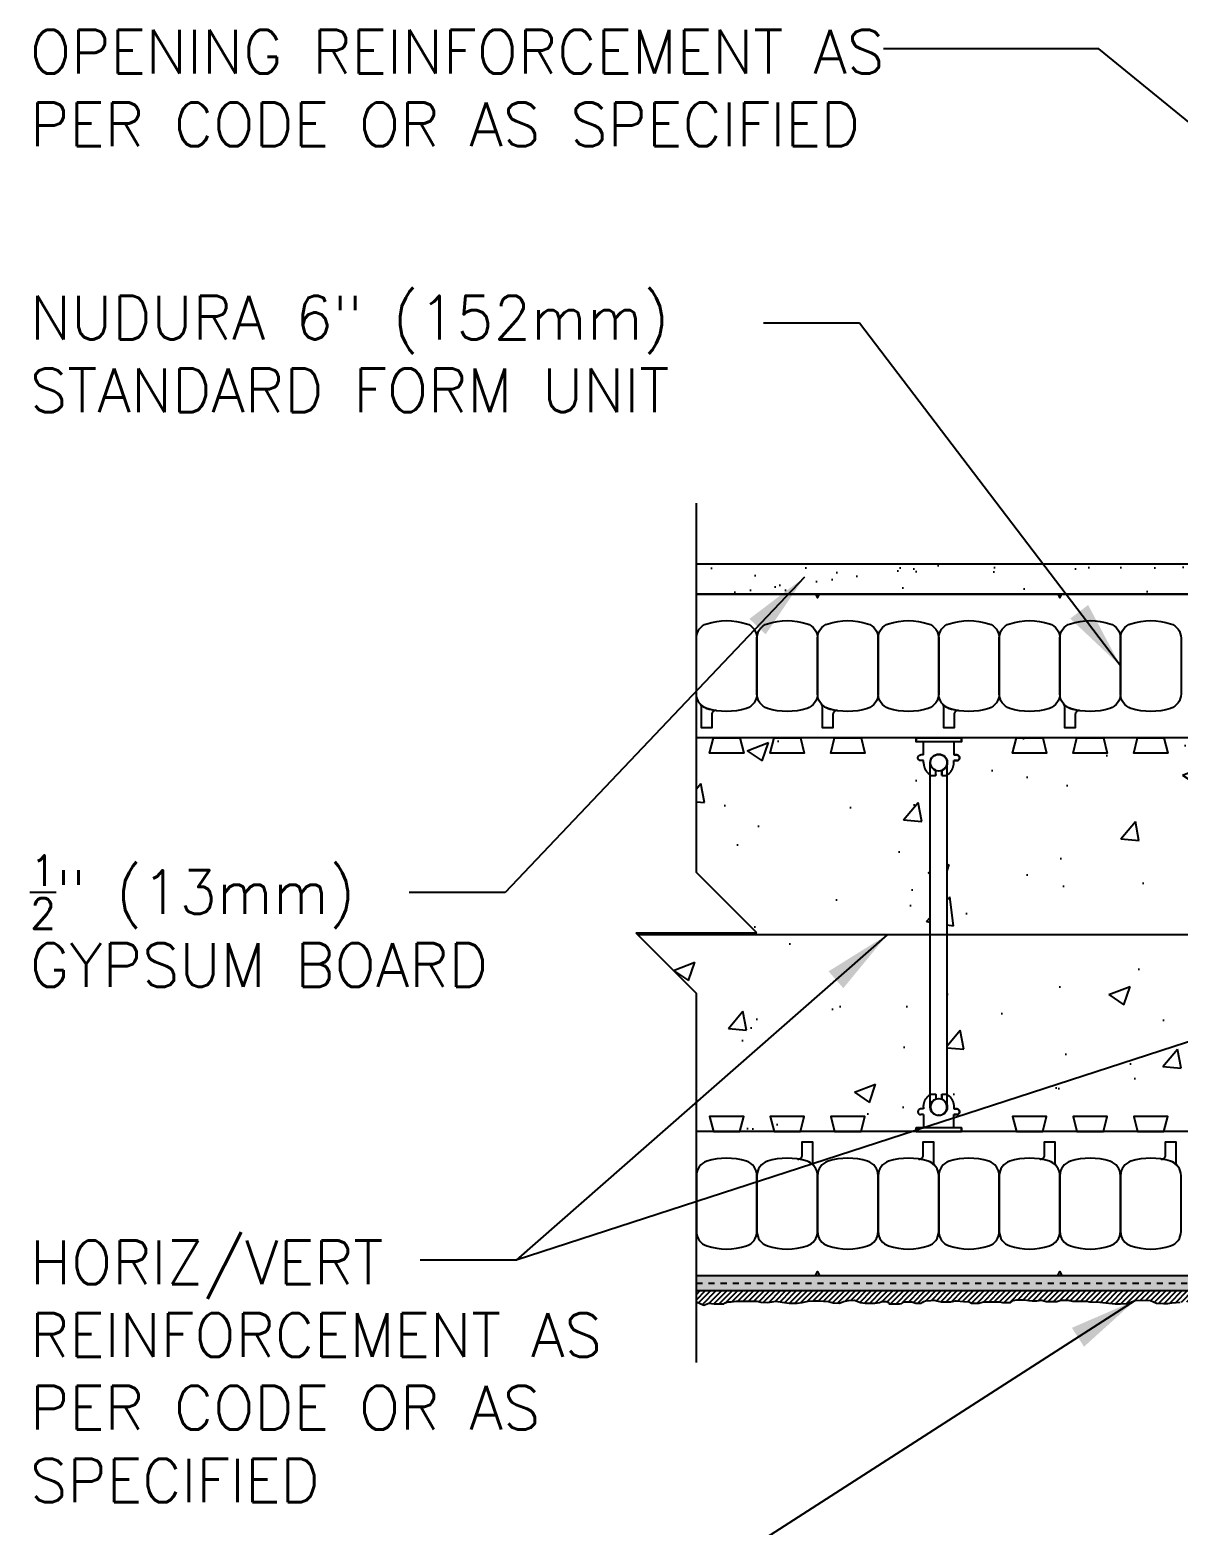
# Model space of a CAD drawing. Header units: inches. Extents: x 2872 to 2928.1, y 452.5 to 518.4.
# Drawn here: x 2872 to 2890.95, y 493.69 to 518.38 of the extents above; entities that cross this region are included whole.
import ezdxf

# ---------------------------------------------------------------- set-up
doc = ezdxf.new("R2010")
doc.units = ezdxf.units.IN
doc.header["$LTSCALE"] = 0.5
doc.header["$MEASUREMENT"] = 0
doc.linetypes.add('DASHED2', pattern=[0.375, 0.25, -0.125])
doc.layers.get('0').update_dxf_attribs({"linetype": 'CONTINUOUS'})
for name, color, linetype in [('HATCH', 12, 'CONTINUOUS'), ('line25', 2, 'CONTINUOUS'), ('LINE3', 3, 'CONTINUOUS'), ('LINE50', 5, 'CONTINUOUS'), ('LINE9', 9, 'CONTINUOUS'), ('TEXT', 4, 'CONTINUOUS')]:
    doc.layers.add(name, color=color, linetype=linetype)
doc.styles.add('DIM', font='romans.shx', dxfattribs={"width": 0.7})
doc.styles.get("Standard").update_dxf_attribs({"font": 'romans.shx'})
doc.dimstyles.new('ext_12', dxfattribs={"dimscale": 12, "dimtxt": 0.09375, "dimasz": 0.09375, "dimexe": 0.09375, "dimexo": 0.0625, "dimgap": 0.0625, "dimtad": 1, "dimdec": 1, "dimzin": 3, "dimdsep": 46, "dimlunit": 4, "dimtxsty": 'DIM', "dimcen": 0.09, "dimdle": 0.09375, "dimclrt": 4, "dimadec": 0, "dimazin": 0, "dimtfac": 1, "dimtdec": 1, "dimtmove": 2, "dimatfit": 3, "dimfxl": 0, "dimfrac": 2, "dimtolj": 1, "dimtzin": 0, "dimarcsym": 0})

# ---------------------------------------------------------------- blocks, each defined once
blk = doc.blocks.new('WEB_6_CENTRE_TOP')
for p, q in [((5.688, 0.141), (0, 0.141)), ((5.688, -0.141), (0, -0.141))]:
    blk.add_line(p, q)
for centre in [(0, 0), (5.688, 0)]:
    blk.add_circle(centre, 0.141)
blk = doc.blocks.new('Connector')
blk.add_point((0.271, 0))
at = {"layer": 'LINE9'}
for p, q in [((0, 0.375), (0, -0.375)), ((0.062, -0.375), (0.062, 0.375)), ((0.281, 0.25), (0.062, 0.25))]:
    blk.add_line(p, q, dxfattribs=at)
for points, weights in [([(0.007, 0.375), (0.004, 0.375), (0, 0.375)], [1, 0.972587069138, 0.950305488115]), ([(0.327, 0.343), (0.308, 0.343), (0.281, 0.317), (0.281, 0.297)], [1, 0.85355339, 0.85355339, 1]), ([(0.328, 0.343), (0.327, 0.343), (0.327, 0.343)], [1, 0.70710678, 1]), ([(0.375, 0.297), (0.375, 0.317), (0.348, 0.343), (0.329, 0.343)], [1, 0.85355339, 0.85355339, 1]), ([(0.406, 0.25), (0.546, 0.25), (0.619, 0.131)], [0.958404415409, 0.794674173519, 0.864651571113]), ([(0.619, 0.052), (0.612, 0.049), (0.604, 0.049)], [0.83615024178, 0.892081430621, 1]), ([(0.619, -0.131), (0.546, -0.25), (0.406, -0.25)], [0.864651574428, 0.794674169686, 0.958404415195]), ([(0.604, -0.049), (0.612, -0.049), (0.619, -0.052)], [1, 0.89208144177, 0.836150253337]), ([(0, -0.375), (0.004, -0.375), (0.007, -0.375)], [0.950305488115, 0.972587069138, 1]), ([(0.281, -0.297), (0.281, -0.317), (0.308, -0.343), (0.327, -0.343)], [1, 0.85355339, 0.85355339, 1]), ([(0.327, -0.343), (0.281, -0.343), (0.281, -0.297)], [1, 0.70710678, 1]), ([(0.329, -0.343), (0.348, -0.343), (0.375, -0.317), (0.375, -0.297)], [1, 0.85355339, 0.85355339, 1]), ([(0.375, -0.297), (0.375, -0.343), (0.329, -0.343)], [1, 0.70710678, 1])]:
    blk.add_rational_spline(points, weights, degree=2, dxfattribs=at)
for points, degree in [([(0, 0.375), (0.002, 0.375), (0.005, 0.375), (0.007, 0.375)], 3), ([(0.007, 0.375), (0.021, 0.375), (0.051, 0.375), (0.062, 0.375), (0.062, 0.375)], 3), ([(0.281, 0.25), (0.281, 0.297)], 1), ([(0.327, 0.343), (0.327, 0.343), (0.328, 0.343), (0.328, 0.343)], 3), ([(0.328, 0.343), (0.329, 0.343), (0.329, 0.343), (0.329, 0.343)], 3), ([(0.375, 0.25), (0.375, 0.297)], 1), ([(0.406, 0.25), (0.375, 0.25)], 1), ([(0.604, 0.049), (0.532, 0.049)], 1), ([(0.604, 0.049), (0.609, 0.049), (0.614, 0.05), (0.619, 0.052)], 3), ([(0.619, 0.131), (0.619, 0.052)], 1), ([(0.532, -0.049), (0.604, -0.049)], 1), ([(0.604, -0.049), (0.58, -0.049), (0.556, -0.049), (0.532, -0.049)], 3), ([(0.619, -0.052), (0.614, -0.05), (0.609, -0.049), (0.604, -0.049)], 3), ([(0.619, -0.052), (0.619, -0.131)], 1), ([(0.007, -0.375), (0.005, -0.375), (0.002, -0.375), (0, -0.375)], 3), ([(0.062, -0.375), (0.062, -0.375), (0.051, -0.375), (0.021, -0.375), (0.007, -0.375)], 3), ([(0.062, -0.25), (0.281, -0.25)], 1), ([(0.281, -0.297), (0.281, -0.25)], 1), ([(0.281, -0.25), (0.281, -0.297)], 1), ([(0.328, -0.343), (0.328, -0.343), (0.327, -0.343), (0.327, -0.343)], 3), ([(0.329, -0.343), (0.329, -0.343), (0.329, -0.343), (0.328, -0.343)], 3), ([(0.375, -0.25), (0.375, -0.297)], 1), ([(0.375, -0.297), (0.375, -0.25)], 1), ([(0.406, -0.25), (0.375, -0.25)], 1)]:
    blk.add_open_spline(points, degree=degree, dxfattribs=at)
for points, weights, knots in [([(0.062, 0.375), (0.062, 0.375), (0.046, 0.375), (0.03, 0.375), (0.007, 0.375)], [0.868718858569, 0.861102746415, 1, 0.861102734288, 0.868718859898], [0, 0, 0, 0.5, 0.5, 1, 1, 1]), ([(0.532, 0.049), (0.472, 0.203), (0.333, 0.113), (0.157, 0), (0.333, -0.113), (0.472, -0.203), (0.532, -0.049)], [0.899508922286, 0.599718215298, 1, 0.54226024, 1, 0.599718224335, 0.899508908749], [0, 0, 0, 0.318112, 0.318112, 0.681888, 0.681888, 1, 1, 1]), ([(0.007, -0.375), (0.03, -0.375), (0.046, -0.375), (0.062, -0.375), (0.062, -0.375)], [0.868718859319, 0.861102739573, 1, 0.861102742958, 0.868718858948], [0, 0, 0, 0.5, 0.5, 1, 1, 1])]:
    blk.add_rational_spline(points, weights, degree=2, knots=knots, dxfattribs=at)
for points in [[(0.406, 0.25), (0.406, 0.25), (0.406, 0.25), (0.406, 0.25), (0.406, 0.25), (0.406, 0.25), (0.406, 0.25)], [(0.406, 0.25), (0.406, 0.25), (0.406, 0.25), (0.406, 0.25), (0.406, 0.25), (0.406, 0.25), (0.406, 0.25)], [(0.406, 0.25), (0.406, 0.25), (0.406, 0.25), (0.406, 0.25), (0.406, 0.25), (0.406, 0.25), (0.406, 0.25)], [(0.406, 0.25), (0.406, 0.25), (0.406, 0.25), (0.406, 0.25), (0.406, 0.25), (0.406, 0.25), (0.406, 0.25)], [(0.406, 0.25), (0.406, 0.25), (0.406, 0.25), (0.406, 0.25), (0.406, 0.25), (0.406, 0.25), (0.406, 0.25)], [(0.406, 0.25), (0.406, 0.25), (0.406, 0.25), (0.406, 0.25), (0.406, 0.25), (0.406, 0.25), (0.406, 0.25)], [(0.406, 0.25), (0.406, 0.25), (0.406, 0.25), (0.406, 0.25), (0.406, 0.25), (0.406, 0.25), (0.406, 0.25)], [(0.406, 0.25), (0.406, 0.25), (0.406, 0.25), (0.406, 0.25), (0.406, 0.25), (0.406, 0.25), (0.406, 0.25)], [(0.406, 0.25), (0.406, 0.25), (0.406, 0.25), (0.406, 0.25), (0.406, 0.25), (0.406, 0.25), (0.406, 0.25)], [(0.406, 0.25), (0.406, 0.25), (0.406, 0.25), (0.406, 0.25), (0.406, 0.25), (0.406, 0.25), (0.406, 0.25)], [(0.406, 0.25), (0.406, 0.25), (0.406, 0.25), (0.406, 0.25), (0.406, 0.25), (0.406, 0.25), (0.406, 0.25)], [(0.406, 0.25), (0.406, 0.25), (0.406, 0.25), (0.406, 0.25), (0.406, 0.25), (0.406, 0.25), (0.406, 0.25)], [(0.406, 0.25), (0.406, 0.25), (0.406, 0.25), (0.406, 0.25), (0.406, 0.25), (0.406, 0.25), (0.406, 0.25)], [(0.406, 0.25), (0.406, 0.25), (0.406, 0.25), (0.406, 0.25), (0.406, 0.25), (0.406, 0.25), (0.406, 0.25)], [(0.406, 0.25), (0.406, 0.25), (0.406, 0.25), (0.406, 0.25), (0.406, 0.25), (0.406, 0.25), (0.406, 0.25)], [(0.406, 0.25), (0.406, 0.25), (0.406, 0.25), (0.406, 0.25), (0.406, 0.25), (0.406, 0.25), (0.406, 0.25)], [(0.406, 0.25), (0.406, 0.25), (0.406, 0.25), (0.406, 0.25), (0.406, 0.25), (0.406, 0.25), (0.406, 0.25)], [(0.406, 0.25), (0.406, 0.25), (0.406, 0.25), (0.406, 0.25), (0.406, 0.25), (0.406, 0.25), (0.406, 0.25)], [(0.406, 0.25), (0.406, 0.25), (0.406, 0.25), (0.406, 0.25), (0.406, 0.25), (0.406, 0.25), (0.406, 0.25)], [(0.406, 0.25), (0.406, 0.25), (0.406, 0.25), (0.406, 0.25), (0.406, 0.25), (0.406, 0.25), (0.406, 0.25)], [(0.406, 0.25), (0.406, 0.25), (0.406, 0.25), (0.406, 0.25), (0.406, 0.25), (0.406, 0.25), (0.406, 0.25)], [(0.406, 0.25), (0.406, 0.25), (0.406, 0.25), (0.406, 0.25), (0.406, 0.25), (0.406, 0.25), (0.406, 0.25)], [(0.406, 0.25), (0.406, 0.25), (0.406, 0.25), (0.406, 0.25), (0.406, 0.25), (0.406, 0.25), (0.406, 0.25)], [(0.406, 0.25), (0.406, 0.25), (0.406, 0.25), (0.406, 0.25), (0.406, 0.25), (0.406, 0.25), (0.406, 0.25)], [(0.532, 0.049), (0.532, 0.049), (0.532, 0.049), (0.532, 0.049), (0.532, 0.049), (0.532, 0.049), (0.532, 0.049)], [(0.532, 0.049), (0.532, 0.049), (0.532, 0.049), (0.532, 0.049), (0.532, 0.049), (0.532, 0.049), (0.532, 0.049)], [(0.532, 0.049), (0.532, 0.049), (0.532, 0.049), (0.532, 0.049), (0.532, 0.049), (0.532, 0.049), (0.532, 0.049)], [(0.532, 0.049), (0.532, 0.049), (0.532, 0.049), (0.532, 0.049), (0.532, 0.049), (0.532, 0.049), (0.532, 0.049)], [(0.532, 0.049), (0.532, 0.049), (0.532, 0.049), (0.532, 0.049), (0.532, 0.049), (0.532, 0.049), (0.532, 0.049)], [(0.532, 0.049), (0.532, 0.049), (0.532, 0.049), (0.532, 0.049), (0.532, 0.049), (0.532, 0.049), (0.532, 0.049)], [(0.532, 0.049), (0.532, 0.049), (0.532, 0.049), (0.532, 0.049), (0.532, 0.049), (0.532, 0.049), (0.532, 0.049)], [(0.532, 0.049), (0.532, 0.049), (0.532, 0.049), (0.532, 0.049), (0.532, 0.049), (0.532, 0.049), (0.532, 0.049)], [(0.532, 0.049), (0.532, 0.049), (0.532, 0.049), (0.532, 0.049), (0.532, 0.049), (0.532, 0.049), (0.532, 0.049)], [(0.532, 0.049), (0.532, 0.049), (0.532, 0.049), (0.532, 0.049), (0.532, 0.049), (0.532, 0.049), (0.532, 0.049)], [(0.604, 0.049), (0.604, 0.049), (0.604, 0.049), (0.604, 0.049), (0.604, 0.049), (0.604, 0.049), (0.604, 0.049)], [(0.604, 0.049), (0.604, 0.049), (0.604, 0.049), (0.604, 0.049), (0.604, 0.049), (0.604, 0.049), (0.604, 0.049)], [(0.604, 0.049), (0.604, 0.049), (0.604, 0.049), (0.604, 0.049), (0.604, 0.049), (0.604, 0.049), (0.604, 0.049)], [(0.604, 0.049), (0.604, 0.049), (0.604, 0.049), (0.604, 0.049), (0.604, 0.049), (0.604, 0.049), (0.604, 0.049)], [(0.619, 0.131), (0.619, 0.131), (0.619, 0.131), (0.619, 0.131), (0.619, 0.131), (0.619, 0.131), (0.619, 0.131)], [(0.619, 0.131), (0.619, 0.131), (0.619, 0.131), (0.619, 0.131), (0.619, 0.131), (0.619, 0.131), (0.619, 0.131)], [(0.619, 0.131), (0.619, 0.131), (0.619, 0.131), (0.619, 0.131), (0.619, 0.131), (0.619, 0.131), (0.619, 0.131)], [(0.619, 0.131), (0.619, 0.131), (0.619, 0.131), (0.619, 0.131), (0.619, 0.131), (0.619, 0.131), (0.619, 0.131)], [(0.532, -0.049), (0.532, -0.049), (0.532, -0.049), (0.532, -0.049), (0.532, -0.049), (0.532, -0.049), (0.532, -0.049)], [(0.532, -0.049), (0.532, -0.049), (0.532, -0.049), (0.532, -0.049), (0.532, -0.049), (0.532, -0.049), (0.532, -0.049)], [(0.532, -0.049), (0.532, -0.049), (0.532, -0.049), (0.532, -0.049), (0.532, -0.049), (0.532, -0.049), (0.532, -0.049)], [(0.532, -0.049), (0.532, -0.049), (0.532, -0.049), (0.532, -0.049), (0.532, -0.049), (0.532, -0.049), (0.532, -0.049)], [(0.604, -0.049), (0.604, -0.049), (0.604, -0.049), (0.604, -0.049), (0.604, -0.049), (0.604, -0.049), (0.604, -0.049)], [(0.604, -0.049), (0.604, -0.049), (0.604, -0.049), (0.604, -0.049), (0.604, -0.049), (0.604, -0.049), (0.604, -0.049)], [(0.604, -0.049), (0.604, -0.049), (0.604, -0.049), (0.604, -0.049), (0.604, -0.049), (0.604, -0.049), (0.604, -0.049)], [(0.604, -0.049), (0.604, -0.049), (0.604, -0.049), (0.604, -0.049), (0.604, -0.049), (0.604, -0.049), (0.604, -0.049)], [(0.604, -0.049), (0.604, -0.049), (0.604, -0.049), (0.604, -0.049), (0.604, -0.049), (0.604, -0.049), (0.604, -0.049)], [(0.604, -0.049), (0.604, -0.049), (0.604, -0.049), (0.604, -0.049), (0.604, -0.049), (0.604, -0.049), (0.604, -0.049)], [(0.604, -0.049), (0.604, -0.049), (0.604, -0.049), (0.604, -0.049), (0.604, -0.049), (0.604, -0.049), (0.604, -0.049)], [(0.604, -0.049), (0.604, -0.049), (0.604, -0.049), (0.604, -0.049), (0.604, -0.049), (0.604, -0.049), (0.604, -0.049)], [(0.619, -0.131), (0.619, -0.131), (0.619, -0.131), (0.619, -0.131), (0.619, -0.131), (0.619, -0.131), (0.619, -0.131)], [(0.619, -0.131), (0.619, -0.131), (0.619, -0.131), (0.619, -0.131), (0.619, -0.131), (0.619, -0.131), (0.619, -0.131)], [(0.619, -0.131), (0.619, -0.131), (0.619, -0.131), (0.619, -0.131), (0.619, -0.131), (0.619, -0.131), (0.619, -0.131)], [(0.619, -0.131), (0.619, -0.131), (0.619, -0.131), (0.619, -0.131), (0.619, -0.131), (0.619, -0.131), (0.619, -0.131)], [(0.406, -0.25), (0.406, -0.25), (0.406, -0.25), (0.406, -0.25), (0.406, -0.25), (0.406, -0.25), (0.406, -0.25)], [(0.406, -0.25), (0.406, -0.25), (0.406, -0.25), (0.406, -0.25), (0.406, -0.25), (0.406, -0.25), (0.406, -0.25)], [(0.406, -0.25), (0.406, -0.25), (0.406, -0.25), (0.406, -0.25), (0.406, -0.25), (0.406, -0.25), (0.406, -0.25)], [(0.406, -0.25), (0.406, -0.25), (0.406, -0.25), (0.406, -0.25), (0.406, -0.25), (0.406, -0.25), (0.406, -0.25)], [(0.406, -0.25), (0.406, -0.25), (0.406, -0.25), (0.406, -0.25), (0.406, -0.25), (0.406, -0.25), (0.406, -0.25)], [(0.406, -0.25), (0.406, -0.25), (0.406, -0.25), (0.406, -0.25), (0.406, -0.25), (0.406, -0.25), (0.406, -0.25)], [(0.406, -0.25), (0.406, -0.25), (0.406, -0.25), (0.406, -0.25), (0.406, -0.25), (0.406, -0.25), (0.406, -0.25)], [(0.406, -0.25), (0.406, -0.25), (0.406, -0.25), (0.406, -0.25), (0.406, -0.25), (0.406, -0.25), (0.406, -0.25)], [(0.406, -0.25), (0.406, -0.25), (0.406, -0.25), (0.406, -0.25), (0.406, -0.25), (0.406, -0.25), (0.406, -0.25)], [(0.406, -0.25), (0.406, -0.25), (0.406, -0.25), (0.406, -0.25), (0.406, -0.25), (0.406, -0.25), (0.406, -0.25)], [(0.406, -0.25), (0.406, -0.25), (0.406, -0.25), (0.406, -0.25), (0.406, -0.25), (0.406, -0.25), (0.406, -0.25)]]:
    blk.add_open_spline(points, degree=3, knots=[0, 0, 0, 0, 1, 1, 1, 1, 1, 1, 1], dxfattribs=at)

msp = doc.modelspace()

# ---------------------------------------------------------------- hatches: boundary and pattern name
at = {"layer": 'HATCH'}
h = msp.add_hatch(dxfattribs=at)
h.set_pattern_fill('AR-SAND', color=256, scale=0.5)
h.set_pattern_definition([(37.5, (0, 0), (-0.03149668, 0.96341188), [0, -0.76, 0, -0.85, 0, -0.8125]), (7.5, (0, 0), (0.88488835, 1.41107303), [0, -0.41, 0, -0.685, 0, -0.2625]), (327.5, (-0.615, 0), (1.55707093, 0.00282953), [0, -0.25, 0, -0.9, 0, -1.175]), (317.5, (-0.615, 0), (1.5030633, 0.4388378), [0, -0.125, 0, -0.59, 0, -0.675])])
h.paths.add_polyline_path([(2907.282, 509.565), (2883.001, 509.565), (2883.001, 509.065), (2907.001, 509.065), (2907.282, 509.065)])
h.paths.add_polyline_path([(2907.782, 509.565), (2907.282, 509.565), (2907.282, 505.576), (2907.282, 504.69, 0.375193), (2907.5, 504.69), (2907.782, 504.69)])
h = msp.add_hatch(dxfattribs=at)
h.set_pattern_fill('AR-CONC', color=256, scale=0.5)
h.set_pattern_definition([(50, (220.6828, -1.4953), (3.586301, -0.3137607), [0.375, -4.125]), (355, (220.6828, -1.4953), (-0.6937567, 3.7609607), [0.3, -3.3]), (100.45144, (220.9816, -1.5215), (2.8925442, 3.4472), [0.318701, -3.5057106]), (46.1842, (220.6828, -0.4953), (5.336207, -0.8275964), [0.5625, -6.1875]), (96.63564, (221.1275, -0.5643), (4.67331, 4.870593), [0.478052, -5.258569]), (351.18416, (220.683, -0.4953), (4.67331, 4.870593), [0.45, -4.95]), (21, (221.1828, -0.7453), (2.9845353, -2.0130945), [0.375, -4.125]), (326, (221.1828, -0.7453), (1.2165767, 3.62575), [0.3, -3.3]), (71.45144, (221.4315, -0.913), (4.201112, 1.6126558), [0.318701, -3.5057106]), (37.5, (220.6828, -1.4953), (0.0607993, 1.66446927), [0, -3.26, 0, -3.35, 0, -3.3125]), (7.5, (220.6828, -1.4953), (1.3153477, 1.9720586), [0, -1.91, 0, -3.185, 0, -1.2625]), (327.5, (219.5678, -1.4953), (2.6691122, -0.11277436), [0, -1.25, 0, -3.9, 0, -5.175]), (317.5, (219.0678, -1.4953), (2.9159308, 0.500525), [0, -1.625, 0, -2.59, 0, -3.675])])
h.paths.add_polyline_path([(2883.001, 506.69), (2886.626, 506.69), (2886.626, 506.628), (2886.751, 506.628), (2886.751, 506.409), (2886.703, 506.409), (2886.67, 506.396), (2886.657, 506.361), (2886.67, 506.329), (2886.703, 506.315), (2886.751, 506.315), (2886.757, 506.228), (2886.782, 506.162), (2886.86, 506.078), (2886.86, 500.803), (2886.816, 500.765), (2886.782, 500.718), (2886.755, 500.644), (2886.751, 500.565), (2886.703, 500.565), (2886.67, 500.552), (2886.657, 500.517), (2886.67, 500.485), (2886.703, 500.471), (2886.751, 500.471), (2886.751, 500.253), (2886.626, 500.253), (2886.626, 500.19), (2883.001, 500.19), (2883.001, 502.471), (2882.001, 503.471), (2884.001, 503.471), (2883.001, 504.471)])
h.paths.add_polyline_path([(2887.376, 506.69), (2894.626, 506.69), (2894.626, 506.628), (2894.751, 506.628), (2894.751, 506.409), (2894.703, 506.409), (2894.657, 506.361), (2894.703, 506.315), (2894.751, 506.315), (2894.773, 506.182), (2894.86, 506.078), (2894.86, 500.803), (2894.782, 500.718), (2894.751, 500.565), (2894.703, 500.565), (2894.657, 500.517), (2894.703, 500.471), (2894.751, 500.471), (2894.751, 500.253), (2894.626, 500.253), (2894.626, 500.19), (2887.376, 500.19), (2887.376, 500.253), (2887.251, 500.253), (2887.251, 500.471), (2887.297, 500.471), (2887.344, 500.517), (2887.311, 500.563), (2887.251, 500.565), (2887.228, 500.699), (2887.141, 500.803), (2887.141, 506.078), (2887.192, 506.124), (2887.228, 506.182), (2887.248, 506.247), (2887.251, 506.315), (2887.299, 506.315), (2887.331, 506.329), (2887.344, 506.361), (2887.332, 506.394), (2887.299, 506.409), (2887.251, 506.409), (2887.251, 506.628), (2887.376, 506.628)])
h.paths.add_polyline_path([(2895.376, 506.69), (2902.626, 506.69), (2902.626, 506.628), (2902.751, 506.628), (2902.751, 506.409), (2902.703, 506.409), (2902.657, 506.361), (2902.703, 506.315), (2902.751, 506.315), (2902.773, 506.182), (2902.86, 506.078), (2902.86, 500.803), (2902.782, 500.718), (2902.751, 500.565), (2902.703, 500.565), (2902.657, 500.517), (2902.703, 500.471), (2902.751, 500.471), (2902.751, 500.253), (2902.626, 500.253), (2902.626, 500.19), (2895.376, 500.19), (2895.376, 500.253), (2895.251, 500.253), (2895.251, 500.471), (2895.297, 500.471), (2895.344, 500.517), (2895.311, 500.563), (2895.251, 500.565), (2895.228, 500.699), (2895.141, 500.803), (2895.141, 506.078), (2895.192, 506.124), (2895.228, 506.182), (2895.248, 506.247), (2895.251, 506.315), (2895.299, 506.315), (2895.331, 506.329), (2895.344, 506.361), (2895.332, 506.394), (2895.299, 506.409), (2895.251, 506.409), (2895.251, 506.628), (2895.376, 506.628)])
h.paths.add_polyline_path([(2903.376, 506.69), (2907.001, 506.69), (2907.001, 503.271), (2907.001, 500.69), (2907.001, 500.19), (2905.501, 500.19), (2903.376, 500.19), (2903.376, 500.253), (2903.251, 500.253), (2903.251, 500.471), (2903.299, 500.471), (2903.331, 500.485), (2903.344, 500.517), (2903.331, 500.551), (2903.299, 500.565), (2903.251, 500.565), (2903.248, 500.633), (2903.228, 500.699), (2903.192, 500.757), (2903.141, 500.803), (2903.141, 506.078), (2903.192, 506.124), (2903.228, 506.182), (2903.248, 506.247), (2903.251, 506.315), (2903.299, 506.315), (2903.344, 506.362), (2903.299, 506.409), (2903.251, 506.409), (2903.251, 506.628), (2903.376, 506.628)])
h = msp.add_hatch(dxfattribs=at)
h.set_pattern_fill('AR-SAND', color=256, scale=0.05)
h.set_pattern_definition([(37.5, (220.682774, -1.49531), (-0.003149668, 0.0963411885), [0, -0.076, 0, -0.085, 0, -0.08125]), (7.5, (220.68277, -1.49531), (0.088488835, 0.141107303), [0, -0.041, 0, -0.0685, 0, -0.02625]), (327.5, (220.621274, -1.49531), (0.155707093, 0.0002829527), [0, -0.025, 0, -0.09, 0, -0.1175]), (317.5, (220.62127, -1.49531), (0.15030633, 0.043883778), [0, -0.0125, 0, -0.059, 0, -0.0675])])
h.paths.add_polyline_path([(2906.751, 497.815), (2902.655, 497.815), (2902.655, 497.69), (2906.751, 497.69)])
h.paths.add_polyline_path([(2907.001, 495.84), (2906.751, 495.84), (2906.751, 500.19), (2907.001, 500.19)])
h.paths.add_polyline_path([(2902.655, 496.09), (2907.001, 496.09), (2907.001, 495.84), (2902.655, 495.84)])
h.paths.add_polyline_path([(2902.405, 497.565), (2902.655, 497.565), (2902.655, 495.84), (2902.405, 495.84)])
h.paths.add_polyline_path([(2883.001, 497.815), (2902.655, 497.815), (2902.655, 497.565), (2883.001, 497.565)])
h.paths.add_polyline_path([(2906.751, 496.09), (2907.001, 496.09), (2907.001, 495.84), (2906.751, 495.84)], flags=16)
h = msp.add_hatch(dxfattribs=at)
h.set_pattern_fill('ANSI31', color=256, scale=0.5)
h.set_pattern_definition([(45, (4.23245, 22.011836), (-0.0441941738, 0.0441941738), [])])
h.paths.add_polyline_path([(2883.001, 497.378), (2883.122, 497.325), (2883.205, 497.357), (2883.295, 497.347), (2883.453, 497.347), (2883.475, 497.365), (2883.518, 497.379), (2883.576, 497.383), (2883.658, 497.39), (2884, 497.39), (2884.062, 497.375), (2884.177, 497.372), (2884.249, 497.383), (2884.31, 497.393), (2884.415, 497.375), (2884.53, 497.361), (2884.663, 497.361), (2884.749, 497.372), (2884.847, 497.393), (2884.94, 497.397), (2885.045, 497.397), (2885.099, 497.39), (2885.181, 497.386), (2885.261, 497.365), (2885.361, 497.361), (2885.43, 497.386), (2885.513, 497.404), (2885.612, 497.408), (2885.709, 497.372), (2885.784, 497.357), (2885.874, 497.357), (2885.928, 497.361), (2885.946, 497.361), (2886.026, 497.368), (2886.051, 497.382), (2886.058, 497.386), (2886.134, 497.386), (2886.177, 497.372), (2886.184, 497.35), (2886.227, 497.346), (2886.281, 497.35), (2886.353, 497.35), (2886.389, 497.354), (2886.397, 497.364), (2886.407, 497.372), (2886.425, 497.382), (2886.555, 497.382), (2886.623, 497.357), (2886.71, 497.357), (2886.728, 497.372), (2886.757, 497.386), (2886.782, 497.397), (2886.872, 497.404), (2886.933, 497.408), (2886.969, 497.397), (2886.994, 497.393), (2887.041, 497.382), (2887.099, 497.382), (2887.199, 497.379), (2887.228, 497.386), (2887.275, 497.397), (2887.293, 497.397), (2887.412, 497.386), (2887.505, 497.382), (2887.543, 497.357), (2887.662, 497.361), (2887.741, 497.382), (2887.831, 497.382), (2887.911, 497.379), (2888.004, 497.379), (2888.051, 497.368), (2888.184, 497.372), (2888.228, 497.404), (2888.292, 497.415), (2888.418, 497.415), (2888.487, 497.404), (2888.544, 497.397), (2888.62, 497.397), (2888.699, 497.408), (2888.775, 497.386), (2888.951, 497.386), (2889.016, 497.408), (2889.135, 497.408), (2889.21, 497.393), (2889.383, 497.393), (2889.439, 497.39), (2889.489, 497.379), (2889.659, 497.375), (2889.759, 497.364), (2889.911, 497.35), (2890.001, 497.35), (2890.109, 497.354), (2890.245, 497.404), (2890.328, 497.408), (2890.498, 497.404), (2890.595, 497.361), (2890.71, 497.354), (2890.782, 497.354), (2890.85, 497.364), (2890.919, 497.372), (2890.987, 497.375), (2891.095, 497.379), (2891.153, 497.346), (2891.243, 497.346), (2891.364, 497.364), (2891.591, 497.364), (2891.645, 497.382), (2891.767, 497.393), (2891.897, 497.397), (2892.001, 497.361), (2892.106, 497.354), (2892.246, 497.361), (2892.282, 497.375), (2892.326, 497.386), (2892.405, 497.39), (2892.502, 497.39), (2892.614, 497.382), (2892.718, 497.382), (2892.772, 497.393), (2892.826, 497.411), (2892.894, 497.415), (2892.981, 497.411), (2893.096, 497.411), (2893.11, 497.368), (2893.182, 497.361), (2893.258, 497.361), (2893.298, 497.379), (2893.337, 497.397), (2893.395, 497.4), (2893.524, 497.4), (2893.611, 497.397), (2893.694, 497.393), (2893.718, 497.372), (2893.801, 497.361), (2894.017, 497.361), (2894.049, 497.368), (2894.092, 497.375), (2894.15, 497.375), (2894.261, 497.386), (2894.294, 497.35), (2894.344, 497.343), (2894.409, 497.346), (2894.423, 497.372), (2894.463, 497.39), (2894.56, 497.393), (2894.693, 497.382), (2894.726, 497.382), (2894.794, 497.368), (2894.841, 497.35), (2894.989, 497.35), (2895.021, 497.364), (2895.115, 497.379), (2895.287, 497.382), (2895.421, 497.382), (2895.511, 497.375), (2895.68, 497.44), (2895.759, 497.426), (2895.946, 497.39), (2896.076, 497.343), (2896.198, 497.303), (2896.335, 497.296), (2896.414, 497.321), (2896.526, 497.343), (2896.644, 497.368), (2896.878, 497.357), (2897.051, 497.372), (2897.101, 497.408), (2897.274, 497.408), (2897.504, 497.411), (2897.504, 497.361), (2897.616, 497.354), (2897.738, 497.354), (2897.814, 497.386), (2897.893, 497.397), (2898.03, 497.397), (2898.091, 497.379), (2898.163, 497.386), (2898.343, 497.4), (2898.462, 497.361), (2898.588, 497.361), (2898.721, 497.375), (2898.779, 497.415), (2898.917, 497.408), (2899.075, 497.393), (2899.133, 497.35), (2899.273, 497.314), (2899.443, 497.325), (2899.533, 497.35), (2899.619, 497.364), (2899.734, 497.368), (2899.813, 497.368), (2899.896, 497.386), (2899.939, 497.404), (2900.051, 497.4), (2900.163, 497.368), (2900.274, 497.361), (2900.349, 497.343), (2900.421, 497.397), (2900.507, 497.404), (2900.637, 497.386), (2900.723, 497.354), (2900.835, 497.343), (2900.939, 497.39), (2901, 497.408), (2901.137, 497.404), (2901.223, 497.386), (2901.263, 497.336), (2901.364, 497.336), (2901.439, 497.343), (2901.598, 497.328), (2901.666, 497.368), (2901.828, 497.368), (2901.886, 497.4), (2902.098, 497.415), (2902.149, 497.4), (2902.242, 497.397), (2902.242, 497.328), (2902.21, 497.318), (2902.195, 497.303), (2902.203, 497.253), (2902.213, 497.199), (2902.249, 497.102), (2902.267, 497.084), (2902.228, 496.986), (2902.203, 496.947), (2902.181, 496.864), (2902.188, 496.799), (2902.175, 496.661), (2902.175, 496.611), (2902.182, 496.542), (2902.193, 496.474), (2902.225, 496.449), (2902.236, 496.405), (2902.243, 496.351), (2902.225, 496.305), (2902.204, 496.276), (2902.2, 496.236), (2902.218, 496.189), (2902.207, 496.114), (2902.182, 496.038), (2902.175, 495.981), (2902.197, 495.891), (2902.218, 495.876), (2902.207, 495.804), (2902.161, 495.743), (2902.175, 495.675), (2902.207, 495.671), (2902.29, 495.682), (2902.362, 495.642), (2902.452, 495.635), (2902.528, 495.664), (2902.625, 495.667), (2902.65, 495.667), (2902.758, 495.613), (2902.837, 495.642), (2902.945, 495.66), (2903.151, 495.639), (2903.179, 495.602), (2903.266, 495.602), (2903.356, 495.617), (2903.417, 495.642), (2903.449, 495.646), (2903.536, 495.649), (2903.611, 495.642), (2903.797, 495.617), (2903.877, 495.656), (2904.01, 495.663), (2904.057, 495.627), (2904.244, 495.635), (2904.442, 495.663), (2904.496, 495.663), (2904.604, 495.631), (2904.723, 495.609), (2904.885, 495.624), (2904.971, 495.631), (2905.097, 495.653), (2905.241, 495.656), (2905.342, 495.624), (2905.489, 495.62), (2905.648, 495.642), (2905.724, 495.674), (2905.85, 495.681), (2905.94, 495.667), (2906.058, 495.667), (2906.116, 495.649), (2906.256, 495.656), (2906.375, 495.699), (2906.432, 495.66), (2906.587, 495.62), (2906.76, 495.638), (2906.835, 495.66), (2906.976, 495.656), (2907.001, 495.669), (2907.035, 495.674), (2907.136, 495.671), (2907.215, 495.689), (2907.205, 495.879), (2907.165, 495.959), (2907.14, 496.031), (2907.179, 496.103), (2907.212, 496.153), (2907.219, 496.229), (2907.183, 496.304), (2907.176, 496.355), (2907.172, 496.448), (2907.187, 496.509), (2907.194, 496.549), (2907.237, 496.702), (2907.208, 496.781), (2907.169, 496.875), (2907.165, 496.986), (2907.169, 497.062), (2907.212, 497.138), (2907.23, 497.202), (2907.212, 497.31), (2907.183, 497.382), (2907.147, 497.48), (2907.169, 497.588), (2907.169, 497.649), (2907.212, 497.728), (2907.23, 497.8), (2907.19, 497.865), (2907.183, 497.919), (2907.183, 498.005), (2907.208, 498.074), (2907.212, 498.117), (2907.197, 498.182), (2907.176, 498.218), (2907.136, 498.275), (2907.151, 498.374), (2907.176, 498.421), (2907.201, 498.493), (2907.212, 498.593), (2907.205, 498.705), (2907.169, 498.734), (2907.165, 498.791), (2907.162, 498.871), (2907.198, 498.892), (2907.244, 498.935), (2907.248, 499.036), (2907.198, 499.097), (2907.169, 499.133), (2907.144, 499.202), (2907.144, 499.241), (2907.14, 499.288), (2907.108, 499.314), (2907.086, 499.335), (2907.061, 499.36), (2907.028, 499.393), (2907.009, 499.417), (2907.005, 499.424), (2907.001, 499.434), (2907.001, 495.84), (2902.405, 495.84), (2902.405, 497.565), (2883.001, 497.565)])

# ---------------------------------------------------------------- linework, layer by layer
at = {"layer": 'line25'}
for p, q in [((2907.001, 506.69), (2883.001, 506.69)), ((2906.751, 500.19), (2883.001, 500.19))]:
    msp.add_line(p, q, dxfattribs=at)
for points in [[(2883.719, 506.69), (2883.782, 506.44), (2883.219, 506.44), (2883.282, 506.69)], [(2884.719, 506.69), (2884.782, 506.44), (2884.219, 506.44), (2884.282, 506.69)], [(2885.719, 506.69), (2885.782, 506.44), (2885.219, 506.44), (2885.282, 506.69)], [(2888.719, 506.69), (2888.782, 506.44), (2888.219, 506.44), (2888.282, 506.69)], [(2889.719, 506.69), (2889.782, 506.44), (2889.219, 506.44), (2889.282, 506.69)], [(2890.719, 506.69), (2890.782, 506.44), (2890.219, 506.44), (2890.282, 506.69)], [(2883.719, 500.19), (2883.782, 500.44), (2883.219, 500.44), (2883.282, 500.19)], [(2884.719, 500.19), (2884.782, 500.44), (2884.219, 500.44), (2884.282, 500.19)], [(2885.719, 500.19), (2885.782, 500.44), (2885.219, 500.44), (2885.282, 500.19)], [(2888.719, 500.19), (2888.782, 500.44), (2888.219, 500.44), (2888.282, 500.19)], [(2889.719, 500.19), (2889.782, 500.44), (2889.219, 500.44), (2889.282, 500.19)], [(2890.719, 500.19), (2890.782, 500.44), (2890.219, 500.44), (2890.282, 500.19)]]:
    msp.add_lwpolyline(points, close=True, dxfattribs=at)
at = {"layer": 'LINE3'}
msp.add_line((2905.501, 503.44), (2882.032, 503.44), dxfattribs=at)
at = {"layer": 'LINE50'}
for p, q in [((2883.001, 509.065), (2907.001, 509.065)), ((2883.001, 497.815), (2906.751, 497.815))]:
    msp.add_line(p, q, dxfattribs=at)
at = {"layer": 'LINE50', "linetype": 'DASHED2', "ltscale": 0.5}
msp.add_line((2883.001, 497.69), (2902.467, 497.69), dxfattribs=at)
at = {"layer": 'LINE9'}
for p, q in [((2883.001, 504.471), (2883.001, 510.565)), ((2883.001, 509.565), (2907.782, 509.565)), ((2907.001, 509.065), (2883.001, 509.065)), ((2884.001, 503.471), (2883.001, 504.471)), ((2882.001, 503.471), (2884.001, 503.471)), ((2882.001, 503.471), (2883.001, 502.471)), ((2883.001, 496.378), (2883.001, 502.471)), ((2883.001, 497.565), (2902.405, 497.565))]:
    msp.add_line(p, q, dxfattribs=at)
for points in [[(2884.969, 509.065), (2885.001, 509.001), (2885.032, 509.065)], [(2888.969, 509.065), (2889.001, 509.001), (2889.032, 509.065)], [(2884.969, 497.815), (2885.001, 497.88), (2885.032, 497.815)], [(2888.969, 497.815), (2889.001, 497.88), (2889.032, 497.815)]]:
    msp.add_lwpolyline(points, close=True, dxfattribs=at)
for points in [[(2883.827, 507.179, -0.157671), (2883.174, 507.179, -0.325305), (2883.001, 507.417), (2883.001, 508.338, -0.325305), (2883.174, 508.576, -0.157671), (2883.827, 508.576, -0.325305), (2884.001, 508.338), (2884.001, 507.417, -0.325305)], [(2884.827, 507.179, -0.157671), (2884.174, 507.179, -0.325305), (2884.001, 507.417), (2884.001, 508.338, -0.325305), (2884.174, 508.576, -0.157671), (2884.827, 508.576, -0.325305), (2885.001, 508.338), (2885.001, 507.417, -0.325305)], [(2885.827, 507.179, -0.157671), (2885.174, 507.179, -0.325305), (2885.001, 507.417), (2885.001, 508.338, -0.325305), (2885.174, 508.576, -0.157671), (2885.827, 508.576, -0.325305), (2886.001, 508.338), (2886.001, 507.417, -0.325305)], [(2886.827, 507.179, -0.157671), (2886.174, 507.179, -0.325305), (2886.001, 507.417), (2886.001, 508.338, -0.325305), (2886.174, 508.576, -0.157671), (2886.827, 508.576, -0.325305), (2887.001, 508.338), (2887.001, 507.417, -0.325305)], [(2887.827, 507.179, -0.157671), (2887.174, 507.179, -0.325305), (2887.001, 507.417), (2887.001, 508.338, -0.325305), (2887.174, 508.576, -0.157671), (2887.827, 508.576, -0.325305), (2888.001, 508.338), (2888.001, 507.417, -0.325305)], [(2888.827, 507.179, -0.157671), (2888.174, 507.179, -0.325305), (2888.001, 507.417), (2888.001, 508.338, -0.325305), (2888.174, 508.576, -0.157671), (2888.827, 508.576, -0.325305), (2889.001, 508.338), (2889.001, 507.417, -0.325305)], [(2889.827, 507.179, -0.157671), (2889.174, 507.179, -0.325305), (2889.001, 507.417), (2889.001, 508.338, -0.325305), (2889.174, 508.576, -0.157671), (2889.827, 508.576, -0.325305), (2890.001, 508.338), (2890.001, 507.417, -0.325305)], [(2890.827, 507.179, -0.157671), (2890.174, 507.179, -0.325305), (2890.001, 507.417), (2890.001, 508.338, -0.325305), (2890.174, 508.576, -0.157671), (2890.827, 508.576, -0.325305), (2891.001, 508.338), (2891.001, 507.417, -0.325305)], [(2883.174, 507.179, 0.037267), (2883.327, 507.142, 0.463036), (2883.255, 507.08), (2883.255, 506.859), (2883.084, 506.859), (2883.084, 507.205, 0.189002), (2883.067, 507.247, 0.128407)], [(2885.174, 507.179, 0.037267), (2885.327, 507.142, 0.463036), (2885.255, 507.08), (2885.255, 506.859), (2885.084, 506.859), (2885.084, 507.205, 0.189002), (2885.067, 507.247, 0.128407)], [(2887.174, 507.179, 0.037267), (2887.327, 507.142, 0.463036), (2887.255, 507.08), (2887.255, 506.859), (2887.084, 506.859), (2887.084, 507.205, 0.189002), (2887.067, 507.247, 0.128407)], [(2889.174, 507.179, 0.037267), (2889.327, 507.142, 0.463036), (2889.255, 507.08), (2889.255, 506.859), (2889.084, 506.859), (2889.084, 507.205, 0.189002), (2889.067, 507.247, 0.128407)], [(2884.827, 499.701, 0.037267), (2884.674, 499.738, 0.463036), (2884.746, 499.8), (2884.746, 500.022), (2884.917, 500.022), (2884.917, 499.676, 0.189002), (2884.934, 499.633, 0.128407)], [(2886.827, 499.701, 0.037267), (2886.674, 499.738, 0.463036), (2886.746, 499.8), (2886.746, 500.022), (2886.917, 500.022), (2886.917, 499.676, 0.189002), (2886.934, 499.633, 0.128407)], [(2888.827, 499.701, 0.037267), (2888.674, 499.738, 0.463036), (2888.746, 499.8), (2888.746, 500.022), (2888.917, 500.022), (2888.917, 499.676, 0.189002), (2888.934, 499.633, 0.128407)], [(2890.827, 499.701, 0.037267), (2890.674, 499.738, 0.463036), (2890.746, 499.8), (2890.746, 500.022), (2890.917, 500.022), (2890.917, 499.676, 0.189002), (2890.934, 499.633, 0.128407)], [(2883.827, 499.701, 0.157671), (2883.174, 499.701, 0.325305), (2883.001, 499.463), (2883.001, 498.542, 0.325305), (2883.174, 498.304, 0.157671), (2883.827, 498.304, 0.325305), (2884.001, 498.542), (2884.001, 499.463, 0.325305)], [(2884.827, 499.701, 0.157671), (2884.174, 499.701, 0.325305), (2884.001, 499.463), (2884.001, 498.542, 0.325305), (2884.174, 498.304, 0.157671), (2884.827, 498.304, 0.325305), (2885.001, 498.542), (2885.001, 499.463, 0.325305)], [(2885.827, 499.701, 0.157671), (2885.174, 499.701, 0.325305), (2885.001, 499.463), (2885.001, 498.542, 0.325305), (2885.174, 498.304, 0.157671), (2885.827, 498.304, 0.325305), (2886.001, 498.542), (2886.001, 499.463, 0.325305)], [(2886.827, 499.701, 0.157671), (2886.174, 499.701, 0.325305), (2886.001, 499.463), (2886.001, 498.542, 0.325305), (2886.174, 498.304, 0.157671), (2886.827, 498.304, 0.325305), (2887.001, 498.542), (2887.001, 499.463, 0.325305)], [(2887.827, 499.701, 0.157671), (2887.174, 499.701, 0.325305), (2887.001, 499.463), (2887.001, 498.542, 0.325305), (2887.174, 498.304, 0.157671), (2887.827, 498.304, 0.325305), (2888.001, 498.542), (2888.001, 499.463, 0.325305)], [(2888.827, 499.701, 0.157671), (2888.174, 499.701, 0.325305), (2888.001, 499.463), (2888.001, 498.542, 0.325305), (2888.174, 498.304, 0.157671), (2888.827, 498.304, 0.325305), (2889.001, 498.542), (2889.001, 499.463, 0.325305)], [(2889.827, 499.701, 0.157671), (2889.174, 499.701, 0.325305), (2889.001, 499.463), (2889.001, 498.542, 0.325305), (2889.174, 498.304, 0.157671), (2889.827, 498.304, 0.325305), (2890.001, 498.542), (2890.001, 499.463, 0.325305)], [(2890.827, 499.701, 0.157671), (2890.174, 499.701, 0.325305), (2890.001, 499.463), (2890.001, 498.542, 0.325305), (2890.174, 498.304, 0.157671), (2890.827, 498.304, 0.325305), (2891.001, 498.542), (2891.001, 499.463, 0.325305)]]:
    msp.add_lwpolyline(points, format="xyb", close=True, dxfattribs=at)
msp.add_lwpolyline([(2883.001, 498.542), (2883.001, 499.463, 0.325305)], format="xyb", dxfattribs=at)
msp.add_lwpolyline([(2883.001, 497.378), (2883.122, 497.325), (2883.205, 497.357), (2883.295, 497.347), (2883.453, 497.347), (2883.475, 497.365), (2883.518, 497.379), (2883.576, 497.383), (2883.658, 497.39), (2883.723, 497.39), (2883.788, 497.39), (2883.889, 497.39), (2884, 497.39), (2884.062, 497.375), (2884.177, 497.372), (2884.249, 497.383), (2884.31, 497.393), (2884.415, 497.375), (2884.53, 497.361), (2884.663, 497.361), (2884.749, 497.372), (2884.847, 497.393), (2884.94, 497.397), (2885.045, 497.397), (2885.099, 497.39), (2885.181, 497.386), (2885.261, 497.365), (2885.361, 497.361), (2885.43, 497.386), (2885.513, 497.404), (2885.612, 497.408), (2885.709, 497.372), (2885.784, 497.357), (2885.874, 497.357), (2885.928, 497.361), (2885.946, 497.361), (2886.026, 497.368), (2886.051, 497.382), (2886.058, 497.386), (2886.134, 497.386), (2886.177, 497.372), (2886.184, 497.35), (2886.227, 497.346), (2886.281, 497.35), (2886.335, 497.35), (2886.353, 497.35), (2886.389, 497.354), (2886.397, 497.364), (2886.407, 497.372), (2886.425, 497.382), (2886.537, 497.382), (2886.555, 497.382), (2886.623, 497.357), (2886.674, 497.357), (2886.71, 497.357), (2886.728, 497.372), (2886.757, 497.386), (2886.782, 497.397), (2886.872, 497.404), (2886.933, 497.408), (2886.969, 497.397), (2886.994, 497.393), (2887.041, 497.382), (2887.099, 497.382), (2887.199, 497.379), (2887.228, 497.386), (2887.275, 497.397), (2887.293, 497.397), (2887.412, 497.386), (2887.505, 497.382), (2887.543, 497.357), (2887.662, 497.361), (2887.741, 497.382), (2887.831, 497.382), (2887.911, 497.379), (2888.004, 497.379), (2888.051, 497.368), (2888.184, 497.372), (2888.228, 497.404), (2888.292, 497.415), (2888.418, 497.415), (2888.487, 497.404), (2888.544, 497.397), (2888.62, 497.397), (2888.699, 497.408), (2888.775, 497.386), (2888.84, 497.386), (2888.951, 497.386), (2889.016, 497.408), (2889.135, 497.408), (2889.21, 497.393), (2889.297, 497.393), (2889.383, 497.393), (2889.439, 497.39), (2889.489, 497.379), (2889.659, 497.375), (2889.759, 497.364), (2889.911, 497.35), (2890.001, 497.35), (2890.109, 497.354), (2890.245, 497.404), (2890.328, 497.408), (2890.498, 497.404), (2890.595, 497.361), (2890.71, 497.354), (2890.782, 497.354), (2890.85, 497.364), (2890.919, 497.372), (2890.987, 497.375)], dxfattribs=at)

# ---------------------------------------------------------------- block references
at = {"xscale": -1, "rotation": 90}
msp.add_blockref('Connector', (2887.001, 506.69), dxfattribs=at)
at = {"rotation": 90}
msp.add_blockref('Connector', (2887.001, 500.19), dxfattribs=at)
at = {"layer": 'LINE9', "rotation": 270}
msp.add_blockref('WEB_6_CENTRE_TOP', (2887.001, 506.284), dxfattribs=at)

# ---------------------------------------------------------------- texts
at = {"layer": 'TEXT', "char_height": 0.72}
for s, insert, width, attachment_point in [('OPENING REINFORCEMENT AS PER CODE OR AS SPECIFIED', (2872.001, 518.38), 15.35302, 1), ('\\A1;NUDURA 6" (152mm) STANDARD FORM UNIT', (2872.001, 513.031), 13.87171, 4), ('\\A1;{\\H0.7x;\\S1/2;}" (13mm) GYPSUM BOARD', (2872.001, 503.665), 10.53123, 4), ('HORIZ/VERT REINFORCEMENT AS PER CODE OR AS SPECIFIED', (2872.001, 496.231), 10.53123, 4)]:
    msp.add_mtext(s, dxfattribs=dict(at, insert=insert, width=width, attachment_point=attachment_point))

# ---------------------------------------------------------------- leaders
at = {"layer": 'TEXT'}
for points in [[(2905.313, 505.247), (2889.642, 518.07), (2886.092, 518.07)], [(2890.001, 507.878), (2885.694, 513.537), (2884.11, 513.537)], [(2884.785, 509.345), (2879.844, 504.14), (2878.261, 504.14)], [(2886.15, 503.44), (2880.027, 498.066), (2878.443, 498.066)], [(2895.553, 503.115), (2880.027, 498.066), (2878.443, 498.066)], [(2906.187, 503.063), (2888.035, 489.381), (2886.452, 489.381)], [(2890.245, 497.404), (2882.662, 492.528), (2880.918, 492.528)], [(2903.583, 496.867), (2889.345, 483.542), (2887.762, 483.542)]]:
    msp.add_leader(points, dimstyle='ext_12', override={"dimgap": 0.0625, "dimtad": 0}, dxfattribs=at)

doc.saveas('drawing.dxf')
